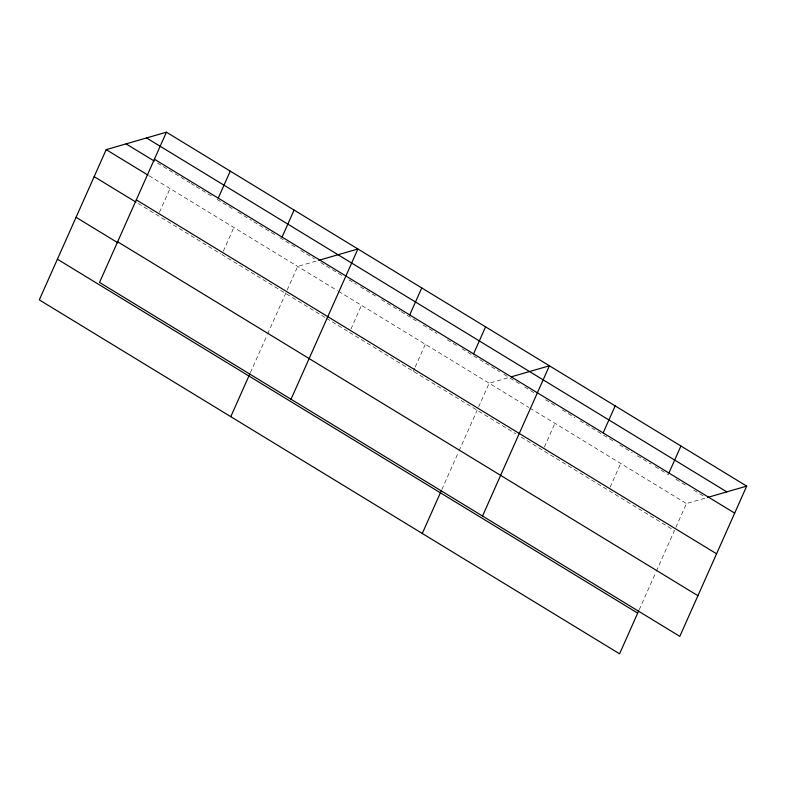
<?xml version="1.0" encoding="UTF-8"?>
<svg xmlns="http://www.w3.org/2000/svg" width="786" height="786" viewBox="0 0 786 786"><rect width="100%" height="100%" fill="white"/><g stroke="black" fill="none" stroke-linecap="round" stroke-linejoin="round"><path stroke-width="0.59" stroke-dasharray="3.93 2.95" d="M159.44 212.328L170.022 188.571M223.273 251.265L233.855 227.498M250.37 372.692L267.063 335.209M267.554 334.109L297.678 266.434L317.554 260.677M350.929 329.128L361.511 305.361M413.318 371.297L414.762 368.064M415.244 366.983L425.344 344.297M441.86 489.491L458.552 451.999M459.044 450.899L477.151 410.233M478.586 406.991L489.167 383.224L509.053 377.476M544.354 447.106L554.936 423.34M610.113 487.212L620.694 463.445M639.156 609.828L655.838 572.336M656.33 571.235L674.437 530.57L519.949 436.338M675.881 527.327L686.463 503.561L705.17 498.147M157.465 163.026L189.898 182.814M190.949 183.452L195.134 186.007M196.176 186.646L212.918 196.854M217.103 199.408L233.845 209.616M238.03 212.171L251.638 220.473M253.731 221.75L275.699 235.152M279.885 237.706L296.627 247.914M300.812 250.469L314.42 258.761M320.698 262.593L343.718 276.633M348.955 279.826L356.274 284.296M360.46 286.841L377.201 297.059M381.387 299.613L400.221 311.099M401.273 311.737L419.056 322.584M423.241 325.139L436.849 333.431M447.313 339.817L457.776 346.204M461.962 348.748L478.703 358.966M479.745 359.605L499.631 371.729M503.816 374.283L508.002 376.838M510.094 378.105L520.529 384.472M524.704 387.026L535.148 393.393M545.582 399.76L556.026 406.126M562.285 409.948L574.812 417.582M580.029 420.765L614.475 441.781M619.702 444.964L632.229 452.598M637.446 455.782L651.014 464.064M655.19 466.609L668.758 474.891M676.068 479.342L686.512 485.709M693.812 490.169L704.256 496.536M149.094 175.799L337.44 290.682M338.491 291.321L528.84 407.423M529.882 408.062L686.463 503.561M138.12 203.446L220.778 253.868M221.829 254.507L325.424 317.691M326.465 318.33L348.444 331.731M349.485 332.37L515.773 433.793"/><path stroke-width="1.18" d="M166.426 132.195L99.537 282.439L679.811 636.365L746.7 486.121L166.426 132.195L106.189 149.635L39.3 299.879L619.574 653.805L638.664 610.928M218.233 198.141L230.259 171.132M282.066 237.067L294.092 210.068M230.789 416.668L249.879 373.802M291.026 399.239L357.915 248.995L318.694 260.353M409.722 314.931L421.748 287.931M473.555 353.867L485.581 326.858M422.279 533.468L441.368 490.592M482.516 516.029L549.404 365.795L511.322 376.818M603.147 432.909L615.173 405.9M668.915 473.015L680.931 446.016M707.479 497.479L746.7 486.121M146.55 137.953L726.824 491.879M154.4 159.204L734.674 513.13M126.065 143.877L154.321 161.11M106.189 149.635L148.043 175.16M136.302 199.87L716.567 553.796M94.163 176.644L136.027 202.169M117.645 241.774L697.919 595.7M76.065 217.309L117.92 242.835M57.407 259.203L637.682 613.129"/></g></svg>
